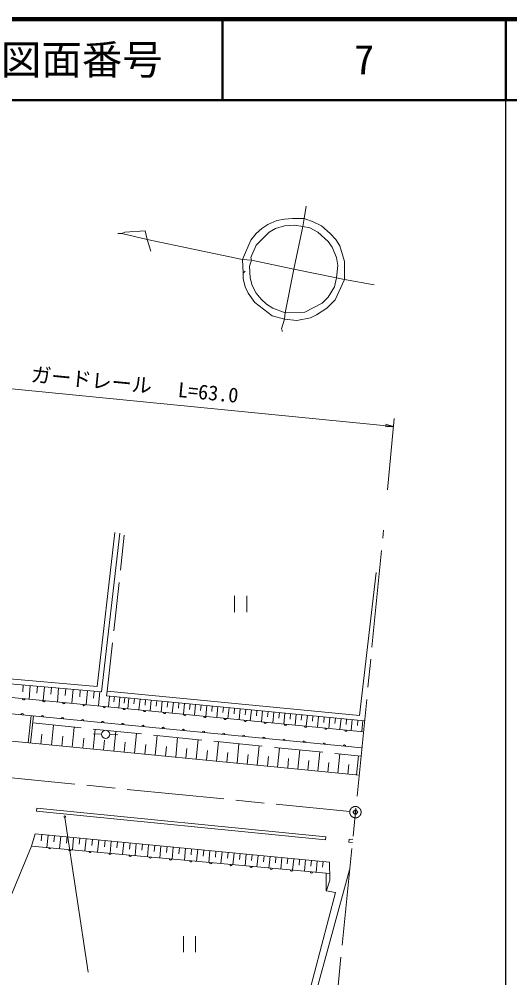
# Model space of a CAD drawing. Units: millimetres, scale not verified. Extents: x 40000 to 680000, y 20000 to 380000.
# Drawn here: x 518880 to 579500, y 261578 to 380000 of the extents above; entities that cross this region are included whole.
import ezdxf
from ezdxf.enums import TextEntityAlignment as Align

# ---------------------------------------------------------------- set-up
doc = ezdxf.new("R2010")
doc.units = ezdxf.units.MM
doc.header["$LTSCALE"] = 1000
doc.header["$PDMODE"] = 32
doc.header["$PDSIZE"] = 500
doc.linetypes.add('CHAIN', pattern=[18.5, 12, -1.5, 3.5, -1.5])
doc.linetypes.add('DASHED', pattern=[7.5, 6, -1.5])
for name, color, linetype, lineweight in [('M-BGD', 7, 'Continuous', 13), ('M-BMK', 2, 'CHAIN', 13), ('M-STR-HTXT', 7, 'Continuous', 13), ('M-TTL', 2, 'Continuous', 140), ('M-TTL-BAND', 7, 'Continuous', 25), ('M-TTL-LINE', 7, 'Continuous', 50)]:
    doc.layers.add(name, color=color, linetype=linetype, lineweight=lineweight)
doc.layers.add('M-OTRS', color=6, linetype='Continuous')
doc.layers.add('M-TTL-TXT', color=7, linetype='Continuous')
doc.styles.add('ＭＳ ゴシック', font='')
doc.styles.get('ＭＳ ゴシック').set_extended_font_data('MS Gothic')

# ---------------------------------------------------------------- blocks, each defined once
blk = doc.blocks.new('田')
at = {"color": 7, "linetype": 'Continuous', "lineweight": 13}
for p, q in [((-0.75, 2), (-0.75, 0)), ((0.75, 0), (0.75, 2))]:
    blk.add_line(p, q, dxfattribs=at)
blk = doc.blocks.new('open_arrow')
at = {"color": 0, "linetype": 'Continuous', "lineweight": -2}
blk.add_lwpolyline([(7.5, 1.25), (0, 0), (7.5, -1.25)], dxfattribs=at)

msp = doc.modelspace()

# ---------------------------------------------------------------- linework, layer by layer
at = {"layer": 'M-BGD'}
for p, q in [((554351, 356921), (554097, 355397)), ((554097, 355397), (553928, 354381)), ((553928, 354381), (552827, 349132)), ((531068, 353534), (531576, 353534)), ((531576, 353534), (534708, 352772)), ((534708, 352772), (546477, 350317)), ((534708, 352772), (535132, 351333)), ((546477, 350317), (547578, 350232)), ((546477, 350317), (546562, 348624)), ((547578, 350232), (552827, 349132)), ((546816, 348878), (546562, 348624)), ((552827, 349132), (551726, 343713)), ((552827, 349132), (558076, 348031)), ((558076, 348031), (559092, 347862)), ((559092, 347862), (562733, 347184)), ((551726, 343713), (551642, 342951)), ((528515, 297564), (530711, 316576)), ((529044, 296916), (531308, 316507)), ((560927, 293987), (562990, 311657)), ((497630, 299652), (529044, 296916)), ((497746, 300244), (528515, 297564)), ((497934, 298165), (561417, 291973)), ((519391, 297756), (519318, 296921)), ((520253, 297681), (520107, 296002)), ((521124, 297605), (521050, 296761)), ((521995, 297529), (521847, 295833)), ((522875, 297453), (522800, 296600)), ((523755, 297376), (523606, 295661)), ((524644, 297299), (524569, 296437)), ((497542, 296194), (561218, 289983)), ((525533, 297221), (525382, 295488)), ((526431, 297143), (526355, 296272)), ((527330, 297065), (527177, 295313)), ((528138, 296994), (528062, 296121)), ((528849, 296933), (528695, 295165)), ((529686, 296409), (529744, 297006)), ((561551, 293324), (529686, 296409)), ((560927, 293987), (529744, 297006)), ((530039, 296375), (529910, 295046)), ((530647, 296316), (530583, 295651)), ((531317, 296251), (531188, 294921)), ((531933, 296191), (531868, 295526)), ((532443, 296142), (532314, 294812)), ((533128, 296076), (533064, 295410)), ((533813, 296009), (533684, 294678)), ((534499, 295943), (534434, 295277)), ((535184, 295877), (535055, 294544)), ((535870, 295810), (535806, 295144)), ((536556, 295744), (536427, 294410)), ((537243, 295677), (537178, 295010)), ((537929, 295611), (537800, 294276)), ((538617, 295544), (538552, 294877)), ((539304, 295478), (539174, 294142)), ((539991, 295411), (539926, 294743)), ((540679, 295345), (540549, 294008)), ((541367, 295278), (541302, 294610)), ((542055, 295211), (541925, 293874)), ((542743, 295145), (542679, 294476)), ((543432, 295078), (543302, 293740)), ((544121, 295011), (544056, 294342)), ((544810, 294945), (544680, 293605)), ((545500, 294878), (545435, 294208)), ((520360, 293968), (519975, 290608)), ((520659, 293939), (520274, 290579)), ((546189, 294811), (546059, 293471)), ((546879, 294744), (546814, 294074)), ((547569, 294678), (547439, 293336)), ((548260, 294611), (548195, 293940)), ((548950, 294544), (548820, 293201)), ((549642, 294477), (549576, 293806)), ((550333, 294410), (550203, 293067)), ((551024, 294343), (550959, 293671)), ((551716, 294276), (551586, 292932)), ((552408, 294209), (552343, 293537)), ((553100, 294142), (552970, 292797)), ((553793, 294075), (553727, 293402)), ((554485, 294008), (554355, 292662)), ((555178, 293941), (555113, 293267)), ((555871, 293874), (555741, 292526)), ((556565, 293807), (556500, 293133)), ((557259, 293740), (557128, 292391)), ((560880, 286596), (497423, 292820)), ((522868, 290324), (523111, 292806)), ((525446, 290071), (525689, 292546)), ((557953, 293672), (557887, 292998)), ((558647, 293605), (558516, 292256)), ((559341, 293538), (559276, 292863)), ((560036, 293471), (559905, 292120)), ((560731, 293403), (560666, 292728)), ((561339, 293345), (561208, 291994)), ((521575, 290451), (521697, 291694)), ((524157, 290198), (524279, 291437)), ((528016, 289819), (528258, 292286)), ((529063, 291677), (528064, 291712)), ((530063, 291642), (531062, 291607)), ((530579, 289568), (530820, 292027)), ((533134, 289317), (533374, 291769)), ((535681, 289067), (535921, 291511)), ((526731, 289945), (526852, 291180)), ((529298, 289694), (529418, 290925)), ((531856, 289443), (531977, 290670)), ((534408, 289192), (534528, 290416)), ((536951, 288943), (537071, 290163)), ((538221, 288818), (538460, 291254)), ((540753, 288570), (540991, 290998)), ((543278, 288322), (543515, 290743)), ((545795, 288076), (546031, 290489)), ((548304, 287829), (548540, 290235)), ((539487, 288694), (539606, 289910)), ((542015, 288446), (542134, 289659)), ((544536, 288199), (544655, 289407)), ((547050, 287952), (547168, 289157)), ((550806, 287584), (551041, 289982)), ((553301, 287339), (553535, 289730)), ((555788, 287095), (556022, 289479)), ((558268, 286852), (558501, 289228)), ((560570, 286626), (560803, 288999)), ((549555, 287707), (549673, 288908)), ((552054, 287462), (552171, 288659)), ((554545, 287217), (554662, 288411)), ((557028, 286974), (557145, 288164)), ((559504, 286731), (559621, 287917)), ((521060, 282543), (521021, 282145)), ((556716, 278615), (521021, 282145)), ((556756, 279013), (521060, 282543)), ((520846, 279361), (520405, 277858)), ((557237, 275853), (520846, 279361)), ((521661, 279283), (521587, 278519)), ((522451, 279207), (522304, 277682)), ((523238, 279131), (523165, 278370)), ((524025, 279055), (523879, 277536)), ((524810, 278979), (524736, 278222)), ((525593, 278904), (525448, 277391)), ((526375, 278828), (526302, 278074)), ((527155, 278753), (527010, 277247)), ((527934, 278678), (527861, 277926)), ((528711, 278603), (528567, 277103)), ((529487, 278528), (529414, 277780)), ((530261, 278454), (530117, 276959)), ((531033, 278379), (530962, 277633)), ((531805, 278305), (531662, 276816)), ((556756, 279013), (556716, 278615)), ((559666, 278725), (559626, 278327)), ((560050, 278285), (559626, 278327)), ((560090, 278683), (559666, 278725)), ((515834, 266830), (520405, 277858)), ((520405, 277858), (557250, 274449)), ((532574, 278231), (532503, 277488)), ((533343, 278156), (533200, 276674)), ((534109, 278083), (534038, 277343)), ((534875, 278009), (534733, 276532)), ((535638, 277935), (535567, 277198)), ((536401, 277862), (536260, 276391)), ((537162, 277788), (537091, 277054)), ((537922, 277715), (537780, 276250)), ((538679, 277642), (538608, 276911)), ((539436, 277569), (539295, 276110)), ((540190, 277496), (540120, 276768)), ((540944, 277424), (540804, 275971)), ((541696, 277351), (541626, 276626)), ((542447, 277279), (542307, 275831)), ((543195, 277207), (543126, 276484)), ((543944, 277134), (543805, 275693)), ((544689, 277063), (544620, 276343)), ((545435, 276991), (545296, 275555)), ((546177, 276919), (546108, 276203)), ((546920, 276847), (546782, 275418)), ((547660, 276776), (547591, 276063)), ((548399, 276705), (548262, 275281)), ((549136, 276634), (549068, 275923)), ((549873, 276563), (549736, 275144)), ((550607, 276492), (550539, 275784)), ((551341, 276421), (551205, 275008)), ((552072, 276351), (552004, 275646)), ((552803, 276280), (552667, 274873)), ((553532, 276210), (553464, 275508)), ((554260, 276140), (554125, 274738)), ((554985, 276070), (554918, 275370)), ((555711, 276000), (555576, 274604)), ((556434, 275930), (556366, 275234)), ((559712, 274898), (554300, 255161)), ((557257, 273647), (557237, 275853)), ((556816, 274489), (556816, 272324)), ((556837, 272345), (557257, 273647)), ((557979, 272123), (553488, 255041)), ((556816, 272324), (557979, 272123))]:
    msp.add_line(p, q, dxfattribs=at)
at = {"layer": 'M-BGD', "linetype": 'DASHED'}
for p, q in [((529744, 297006), (531865, 316254)), ((520559, 293064), (561116, 288964))]:
    msp.add_line(p, q, dxfattribs=at)
at = {"layer": 'M-BGD', "linetype": 'CHAIN'}
msp.add_line((556948, 247217), (563903, 316871), dxfattribs=at)
at = {"layer": 'M-BGD'}
for points in [[(554097, 355397), (552658, 355397), (551642, 355312), (550710, 355143), (549610, 354635), (548848, 354127), (548170, 353534), (547493, 352688), (546477, 350317)], [(554097, 355397), (555198, 354974), (556214, 354466), (557314, 353534), (557992, 352772), (558500, 352010), (559092, 350063), (559092, 347862)], [(553928, 354381), (552912, 354550), (551642, 354466), (550541, 354127), (549779, 353704), (548170, 352095), (547493, 350571), (547578, 350232)], [(553928, 354381), (554774, 354212), (555790, 353704), (557060, 352518), (557568, 351841), (558076, 350571), (558246, 349555), (558076, 348031)], [(534708, 352772), (534454, 353873), (531914, 353704), (531576, 353534)], [(547578, 350232), (547324, 349470), (547408, 348031), (547662, 347100), (548170, 346168), (548763, 345406), (549440, 344814), (550202, 344306), (551726, 343713)], [(546562, 348624), (546562, 347946), (546816, 346930), (547154, 346168), (548001, 344983), (550118, 343374), (551642, 342951)], [(559092, 347862), (557907, 345322), (556891, 344306), (555621, 343459), (554859, 343120), (553166, 342782), (551642, 342951)], [(558076, 348031), (557822, 346930), (557060, 345660), (556298, 344898), (554182, 343798), (551726, 343713)], [(551642, 342951), (551303, 341766), (551388, 341596), (551388, 341427)]]:
    msp.add_lwpolyline(points, dxfattribs=at)
for centre, radius in [((529563, 291660), 500), ((524520, 281494), 100)]:
    msp.add_circle(centre, radius, dxfattribs=at)
for centre, start, end in [((519438, 296068), 174.42854, 354.42854), ((521927, 295825), 174.42854, 354.42854), ((524415, 295582), 174.42854, 354.42854), ((526903, 295339), 174.42854, 354.42854), ((529391, 295097), 174.42854, 354.42854), ((519251, 294076), 354.42854, 174.42854), ((521739, 293834), 354.42854, 174.42854), ((524227, 293591), 354.42854, 174.42854), ((531879, 294854), 174.42854, 354.42854), ((534368, 294611), 174.42854, 354.42854), ((536856, 294369), 174.42854, 354.42854), ((539344, 294126), 174.42854, 354.42854), ((541832, 293883), 174.42854, 354.42854), ((526715, 293348), 354.42854, 174.42854), ((529204, 293106), 354.42854, 174.42854), ((531692, 292863), 354.42854, 174.42854), ((534180, 292620), 354.42854, 174.42854), ((536668, 292377), 354.42854, 174.42854), ((544320, 293640), 174.42854, 354.42854), ((546809, 293398), 174.42854, 354.42854), ((549297, 293155), 174.42854, 354.42854), ((551785, 292912), 174.42854, 354.42854), ((554273, 292670), 174.42854, 354.42854), ((539156, 292135), 354.42854, 174.42854), ((541645, 291892), 354.42854, 174.42854), ((544133, 291649), 354.42854, 174.42854), ((546621, 291407), 354.42854, 174.42854), ((556761, 292427), 174.42854, 354.42854), ((559249, 292184), 174.42854, 354.42854), ((549109, 291164), 354.42854, 174.42854), ((551597, 290921), 354.42854, 174.42854), ((554086, 290678), 354.42854, 174.42854), ((556574, 290436), 354.42854, 174.42854), ((559062, 290193), 354.42854, 174.42854), ((522647, 277650), 174.71455, 354.71455), ((525136, 277420), 174.71455, 354.71455), ((527625, 277190), 174.71455, 354.71455), ((530115, 276959), 174.71455, 354.71455), ((532604, 276729), 174.71455, 354.71455), ((535093, 276499), 174.71455, 354.71455), ((537583, 276269), 174.71455, 354.71455), ((540072, 276038), 174.71455, 354.71455), ((542561, 275808), 174.71455, 354.71455), ((545051, 275578), 174.71455, 354.71455), ((547540, 275347), 174.71455, 354.71455), ((550030, 275117), 174.71455, 354.71455), ((552519, 274887), 174.71455, 354.71455), ((555008, 274656), 174.71455, 354.71455)]:
    msp.add_arc(centre, 150, start, end, dxfattribs=at)
at = {"layer": 'M-BMK'}
msp.add_line((421765, 295889), (559729, 282114), dxfattribs=at)
msp.add_circle((560425, 282044), 700, dxfattribs=at)
at = {"layer": 'M-OTRS'}
msp.add_point((560425, 282044), dxfattribs=at)
at = {"layer": 'M-STR-HTXT'}
for p, q in [((501650, 335915), (565110, 329691)), ((564372, 321849), (565204, 330686)), ((524535, 281395), (527405, 262290))]:
    msp.add_line(p, q, dxfattribs=at)
at = {"layer": 'M-TTL'}
msp.add_line((680000, 380000), (40000, 380000), dxfattribs=at)
at = {"layer": 'M-TTL-BAND'}
msp.add_line((579000, 20000), (579000, 370000), dxfattribs=at)
at = {"layer": 'M-TTL-LINE'}
for p, q in [((543997, 380000), (543997, 370000)), ((579000, 380000), (579000, 370000)), ((40000, 370000), (680000, 370000))]:
    msp.add_line(p, q, dxfattribs=at)

# ---------------------------------------------------------------- block references
at = {"layer": 'M-BGD', "xscale": 1000, "yscale": 1000}
for p in [(546250, 306757), (539914, 264732)]:
    msp.add_blockref('田', p, dxfattribs=at)
at = {"layer": 'M-STR-HTXT', "xscale": 133, "yscale": 133, "rotation": 174.4}
msp.add_blockref('open_arrow', (565110, 329691), dxfattribs=at)
at = {"layer": 'M-STR-HTXT', "rotation": 278.5}
msp.add_blockref('open_arrow', (524535, 281395), dxfattribs=at)

# ---------------------------------------------------------------- texts
at = {"layer": 'M-STR-HTXT', "style": 'ＭＳ ゴシック'}
for s, p in [('ガードレール', (527675, 333966)), ('L=63.0', (542098, 332424))]:
    msp.add_text(s, height=1833, rotation=354.398, dxfattribs=at).set_placement(p, align=Align.BOTTOM_CENTER)
at = {"layer": 'M-TTL-TXT', "style": 'ＭＳ ゴシック'}
for s, p in [('図面番号', (526622, 375000)), ('7', (561497, 375000))]:
    msp.add_text(s, height=3666, dxfattribs=at).set_placement(p, align=Align.MIDDLE_CENTER)

doc.saveas('drawing.dxf')
